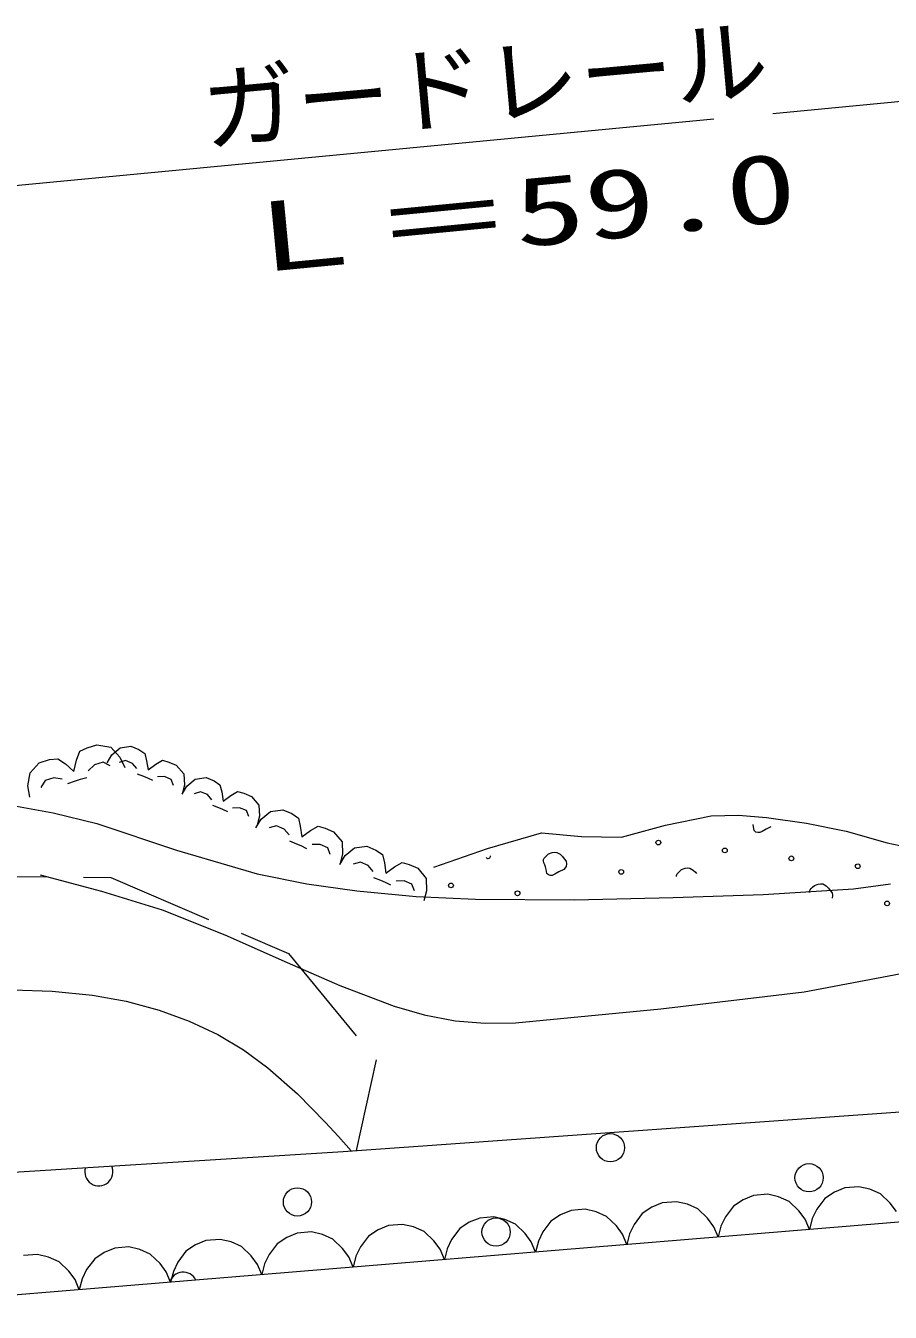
# Model space of a CAD drawing. Units: millimetres, scale not verified. Extents: x 66827 to 706827, y 1730 to 361730.
# Drawn here: x 505409 to 523670, y 276386 to 303545 of the extents above; entities that cross this region are included whole.
import ezdxf
from ezdxf.enums import TextEntityAlignment as Align

# ---------------------------------------------------------------- set-up
doc = ezdxf.new("R2010")
doc.units = ezdxf.units.MM
doc.header["$LTSCALE"] = 1000
doc.linetypes.add('USER2', pattern=[3, 2.25, -0.75])
doc.layers.add('S-BGD', color=1, linetype='Continuous', lineweight=13)
doc.layers.add('S-BGD-HTXT', color=6, linetype='Continuous', lineweight=13)
doc.styles.add('ＭＳ ゴシック', font='')
doc.styles.get('ＭＳ ゴシック').set_extended_font_data('MS Gothic')

msp = doc.modelspace()

# ---------------------------------------------------------------- linework, layer by layer
at = {"layer": 'S-BGD'}
for p, q in [((506485, 288040), (506552, 288232)), ((506552, 288232), (506707, 288303)), ((506707, 288303), (506908, 288365)), ((506908, 288365), (507205, 288315)), ((507127, 287986), (507229, 288153)), ((507205, 288315), (507398, 288105)), ((507229, 288153), (507401, 288300)), ((507401, 288300), (507630, 288335)), ((507630, 288335), (507801, 288264)), ((507801, 288264), (507924, 288180)), ((507924, 288180), (507963, 288029)), ((505504, 287772), (505692, 287985)), ((505692, 287985), (505908, 288053)), ((505908, 288053), (506090, 288071)), ((506090, 288071), (506246, 287960)), ((506246, 287960), (506428, 287802)), ((506428, 287802), (506485, 288040)), ((506863, 287943), (506726, 287818)), ((507044, 288000), (506863, 287943)), ((507191, 287919), (507044, 288000)), ((507514, 288034), (507380, 287992)), ((507398, 288105), (507504, 287889)), ((507661, 287973), (507514, 288034)), ((507755, 287864), (507661, 287973)), ((507963, 288029), (507994, 287835)), ((507994, 287835), (508155, 287954)), ((508155, 287954), (508298, 288039)), ((508298, 288039), (508431, 288002)), ((508431, 288002), (508590, 287936)), ((508590, 287936), (508749, 287749)), ((505457, 287498), (505504, 287772)), ((505819, 287611), (505727, 287467)), ((506005, 287670), (505819, 287611)), ((506180, 287641), (506005, 287670)), ((506558, 287632), (506452, 287599)), ((506697, 287665), (506558, 287632)), ((507904, 287696), (507771, 287746)), ((507987, 287661), (507904, 287696)), ((508091, 287609), (507987, 287661)), ((508341, 287695), (508189, 287689)), ((508484, 287636), (508341, 287695)), ((508533, 287508), (508484, 287636)), ((508749, 287749), (508760, 287516)), ((508815, 287493), (508988, 287640)), ((508988, 287640), (509217, 287675)), ((509217, 287675), (509387, 287604)), ((505493, 287261), (505457, 287498)), ((506452, 287599), (506288, 287543)), ((508760, 287516), (508713, 287326)), ((508713, 287326), (508815, 287493)), ((509101, 287375), (508967, 287333)), ((509248, 287314), (509101, 287375)), ((509387, 287604), (509510, 287521)), ((509510, 287521), (509550, 287369)), ((509550, 287369), (509581, 287175)), ((509742, 287294), (509884, 287379)), ((509884, 287379), (510018, 287342)), ((510018, 287342), (510176, 287276)), ((505062, 287095), (505987, 286929)), ((509342, 287205), (509248, 287314)), ((509490, 287036), (509358, 287086)), ((509581, 287175), (509742, 287294)), ((510176, 287276), (510336, 287089)), ((510336, 287089), (510346, 286857)), ((505987, 286929), (506908, 286703)), ((509574, 287001), (509490, 287036)), ((509677, 286949), (509574, 287001)), ((509927, 287036), (509776, 287029)), ((510070, 286976), (509927, 287036)), ((510120, 286849), (510070, 286976)), ((510267, 286610), (510384, 286796)), ((510346, 286857), (510300, 286667)), ((510384, 286796), (510581, 286959)), ((510581, 286959), (510839, 286995)), ((510839, 286995), (511030, 286912)), ((511030, 286912), (511168, 286815)), ((511168, 286815), (511209, 286644)), ((518925, 286667), (519886, 286867)), ((519886, 286867), (520467, 286878)), ((520467, 286878), (521058, 286828)), ((521058, 286828), (521903, 286713)), ((506908, 286703), (508592, 286144)), ((510704, 286658), (510553, 286613)), ((510868, 286587), (510704, 286658)), ((510972, 286462), (510868, 286587)), ((511209, 286644), (511241, 286425)), ((511241, 286425), (511424, 286556)), ((511424, 286556), (511586, 286650)), ((511586, 286650), (511736, 286606)), ((511736, 286606), (511913, 286529)), ((511913, 286529), (512090, 286315)), ((517990, 286412), (518925, 286667)), ((520782, 286635), (520770, 286682)), ((520796, 286554), (520782, 286635)), ((520832, 286523), (520796, 286554)), ((520872, 286514), (520832, 286523)), ((520962, 286538), (520911, 286513)), ((521049, 286587), (520962, 286538)), ((521144, 286633), (521049, 286587)), ((521903, 286713), (522740, 286539)), ((522740, 286539), (523602, 286297)), ((511137, 286270), (510988, 286329)), ((511230, 286229), (511137, 286270)), ((511629, 286262), (511458, 286257)), ((511789, 286193), (511629, 286262)), ((512090, 286315), (512097, 286054)), ((515160, 286177), (516306, 286509)), ((516306, 286509), (517151, 286429)), ((517151, 286429), (517990, 286412)), ((520911, 286513), (520872, 286514)), ((523602, 286297), (524462, 286117)), ((508592, 286144), (510296, 285644)), ((511346, 286169), (511230, 286229)), ((511842, 286048), (511789, 286193)), ((512097, 286054), (512042, 285840)), ((512042, 285840), (512159, 286027)), ((512159, 286027), (512356, 286189)), ((512356, 286189), (512614, 286225)), ((512614, 286225), (512805, 286142)), ((512805, 286142), (512943, 286046)), ((512943, 286046), (512984, 285875)), ((514032, 285785), (515160, 286177)), ((516359, 285974), (516384, 285998)), ((516384, 285998), (516409, 286024)), ((516409, 286024), (516453, 286063)), ((516453, 286063), (516526, 286092)), ((516526, 286092), (516582, 286099)), ((516582, 286099), (516629, 286094)), ((516629, 286094), (516699, 286055)), ((516699, 286055), (516749, 286008)), ((516749, 286008), (516784, 285958)), ((512479, 285888), (512328, 285843)), ((512643, 285817), (512479, 285888)), ((512747, 285693), (512643, 285817)), ((512984, 285875), (513016, 285655)), ((513016, 285655), (513199, 285787)), ((513199, 285787), (513361, 285880)), ((513361, 285880), (513511, 285836)), ((513511, 285836), (513688, 285759)), ((513688, 285759), (513865, 285546)), ((516343, 285943), (516359, 285974)), ((516344, 285915), (516343, 285943)), ((516350, 285870), (516344, 285915)), ((516371, 285831), (516350, 285870)), ((516388, 285788), (516371, 285831)), ((516402, 285731), (516388, 285788)), ((516417, 285650), (516402, 285731)), ((516777, 285734), (516670, 285682)), ((516825, 285796), (516777, 285734)), ((516784, 285958), (516822, 285906)), ((516822, 285906), (516832, 285853)), ((516832, 285853), (516825, 285796)), ((519218, 285691), (519262, 285730)), ((519262, 285730), (519334, 285759)), ((519334, 285759), (519391, 285766)), ((519391, 285766), (519438, 285761)), ((519438, 285761), (519508, 285722)), ((519508, 285722), (519557, 285675)), ((505713, 285618), (507009, 285278)), ((510296, 285644), (511344, 285432)), ((512912, 285500), (512763, 285559)), ((513005, 285460), (512912, 285500)), ((513121, 285399), (513005, 285460)), ((513404, 285492), (513233, 285487)), ((513564, 285423), (513404, 285492)), ((513865, 285546), (513872, 285284)), ((516452, 285619), (516417, 285650)), ((516492, 285609), (516452, 285619)), ((516531, 285608), (516492, 285609)), ((516582, 285634), (516531, 285608)), ((516670, 285682), (516582, 285634)), ((519152, 285609), (519168, 285640)), ((519152, 285585), (519152, 285609)), ((519168, 285640), (519192, 285665)), ((519192, 285665), (519218, 285691)), ((519557, 285675), (519576, 285648)), ((507009, 285278), (508294, 284880)), ((511344, 285432), (512403, 285280)), ((512403, 285280), (513655, 285165)), ((513617, 285279), (513564, 285423)), ((513655, 285165), (514912, 285110)), ((513872, 285284), (513817, 285071)), ((519082, 285140), (520985, 285202)), ((520985, 285202), (522891, 285325)), ((521961, 285276), (521977, 285307)), ((521961, 285249), (521961, 285276)), ((521977, 285307), (522001, 285332)), ((522001, 285332), (522027, 285358)), ((522027, 285358), (522070, 285397)), ((522070, 285397), (522143, 285426)), ((522143, 285426), (522199, 285433)), ((522199, 285433), (522247, 285427)), ((522247, 285427), (522316, 285389)), ((522316, 285389), (522366, 285341)), ((522366, 285341), (522402, 285292)), ((522402, 285292), (522440, 285240)), ((522440, 285240), (522450, 285187)), ((522450, 285187), (522443, 285131)), ((522891, 285325), (523672, 285433)), ((514912, 285110), (517000, 285095)), ((517000, 285095), (519082, 285140)), ((508294, 284880), (509616, 284356)), ((509616, 284356), (510929, 283770)), ((521848, 283150), (525489, 283838)), ((510929, 283770), (512041, 283286)), ((512041, 283286), (513190, 282851)), ((505130, 283190), (505971, 283164)), ((505971, 283164), (506819, 283078)), ((506819, 283078), (507530, 282950)), ((518820, 282794), (521848, 283150)), ((507530, 282950), (508228, 282763)), ((508228, 282763), (508859, 282532)), ((513190, 282851), (513825, 282666)), ((515757, 282494), (518820, 282794)), ((508859, 282532), (509466, 282247)), ((513825, 282666), (514479, 282539)), ((514479, 282539), (515110, 282487)), ((515110, 282487), (515757, 282494)), ((509466, 282247), (510007, 281926)), ((510007, 281926), (510523, 281549)), ((510523, 281549), (511146, 281000)), ((511146, 281000), (511735, 280401)), ((512111, 279778), (529469, 281021)), ((511735, 280401), (512012, 280098)), ((512012, 280098), (512282, 279791)), ((500332, 279040), (512111, 279778)), ((522488, 278921), (522285, 278788)), ((522708, 279012), (522488, 278921)), ((523007, 279037), (522708, 279012)), ((523240, 278983), (523007, 279037)), ((523461, 278885), (523240, 278983)), ((529671, 278771), (500759, 276386)), ((518853, 278694), (518633, 278603)), ((519152, 278719), (518853, 278694)), ((519385, 278665), (519152, 278719)), ((519606, 278567), (519385, 278665)), ((520560, 278762), (520358, 278629)), ((520781, 278853), (520560, 278762)), ((521080, 278878), (520781, 278853)), ((521312, 278824), (521080, 278878)), ((521534, 278726), (521312, 278824)), ((521739, 278529), (521534, 278726)), ((522285, 278788), (522115, 278560)), ((523667, 278688), (523461, 278885)), ((523798, 278510), (523667, 278688)), ((514999, 278376), (514778, 278285)), ((515297, 278401), (514999, 278376)), ((515530, 278347), (515297, 278401)), ((516706, 278444), (516503, 278311)), ((516926, 278535), (516706, 278444)), ((517225, 278560), (516926, 278535)), ((517457, 278506), (517225, 278560)), ((517679, 278408), (517457, 278506)), ((517884, 278211), (517679, 278408)), ((518430, 278470), (518260, 278242)), ((518633, 278603), (518430, 278470)), ((519812, 278370), (519606, 278567)), ((520188, 278401), (520092, 278204)), ((520358, 278629), (520188, 278401)), ((521870, 278351), (521739, 278529)), ((522115, 278560), (522020, 278363)), ((512851, 278126), (512648, 277993)), ((513071, 278217), (512851, 278126)), ((513370, 278242), (513071, 278217)), ((513602, 278188), (513370, 278242)), ((513824, 278090), (513602, 278188)), ((514576, 278152), (514405, 277924)), ((514778, 278285), (514576, 278152)), ((515751, 278249), (515530, 278347)), ((515957, 278052), (515751, 278249)), ((516503, 278311), (516333, 278083)), ((518015, 278033), (517884, 278211)), ((518260, 278242), (518165, 278045)), ((519943, 278192), (519812, 278370)), ((520033, 277976), (519943, 278192)), ((520092, 278204), (520033, 277976)), ((521961, 278135), (521870, 278351)), ((522020, 278363), (521961, 278135)), ((509216, 277899), (508996, 277808)), ((509515, 277924), (509216, 277899)), ((509747, 277870), (509515, 277924)), ((509969, 277772), (509747, 277870)), ((510721, 277834), (510550, 277606)), ((510923, 277967), (510721, 277834)), ((511144, 278058), (510923, 277967)), ((511442, 278083), (511144, 278058)), ((511675, 278029), (511442, 278083)), ((511896, 277931), (511675, 278029)), ((512102, 277734), (511896, 277931)), ((512648, 277993), (512478, 277765)), ((514029, 277893), (513824, 278090)), ((514160, 277715), (514029, 277893)), ((514405, 277924), (514310, 277727)), ((516088, 277874), (515957, 278052)), ((516178, 277658), (516088, 277874)), ((516237, 277886), (516178, 277658)), ((516333, 278083), (516237, 277886)), ((518106, 277817), (518015, 278033)), ((518165, 278045), (518106, 277817)), ((505660, 277606), (505361, 277581)), ((505892, 277552), (505660, 277606)), ((507068, 277649), (506866, 277516)), ((507289, 277740), (507068, 277649)), ((507587, 277765), (507289, 277740)), ((507820, 277711), (507587, 277765)), ((508041, 277613), (507820, 277711)), ((508247, 277416), (508041, 277613)), ((508793, 277675), (508623, 277447)), ((508996, 277808), (508793, 277675)), ((510174, 277575), (509969, 277772)), ((510305, 277397), (510174, 277575)), ((510550, 277606), (510455, 277409)), ((512233, 277556), (512102, 277734)), ((512382, 277568), (512324, 277340)), ((512478, 277765), (512382, 277568)), ((514251, 277499), (514160, 277715)), ((514310, 277727), (514251, 277499)), ((506114, 277454), (505892, 277552)), ((506319, 277257), (506114, 277454)), ((506866, 277516), (506695, 277288)), ((508378, 277238), (508247, 277416)), ((508623, 277447), (508527, 277250)), ((510396, 277181), (510305, 277397)), ((510455, 277409), (510396, 277181)), ((512324, 277340), (512233, 277556)), ((506451, 277079), (506319, 277257)), ((506541, 276863), (506451, 277079)), ((506600, 277091), (506541, 276863)), ((506695, 277288), (506600, 277091)), ((508469, 277022), (508378, 277238)), ((508527, 277250), (508469, 277022))]:
    msp.add_line(p, q, dxfattribs=at)
at = {"layer": 'S-BGD', "linetype": 'USER2'}
for p, q in [((500631, 285625), (507204, 285565)), ((507204, 285565), (510960, 283959)), ((510960, 283959), (512808, 281718)), ((512808, 281718), (512388, 279798))]:
    msp.add_line(p, q, dxfattribs=at)
at = {"layer": 'S-BGD'}
for centre, radius in [((518771, 286301), 49.8), ((520175, 286135), 49.8), ((521580, 285968), 49.8), ((517986, 285682), 49.8), ((522984, 285801), 49.8), ((514391, 285397), 49.8), ((515796, 285230), 49.8), ((523603, 285016), 49.8), ((517759, 279860), 298), ((521954, 279225), 298), ((511149, 278716), 298), ((515344, 278080), 298)]:
    msp.add_circle(centre, radius, dxfattribs=at)
for centre, radius, start, end in [((515177, 286016), 49.8, 216.2628, 8.8513), ((506954, 279351), 298, 163.1672, 24.0098), ((508734, 276936), 298, 25.9667, 163.4638)]:
    msp.add_arc(centre, radius, start, end, dxfattribs=at)
at = {"layer": 'S-BGD-HTXT'}
for p, q in [((537684, 303256), (521188, 301688)), ((519942, 301569), (486180, 298359))]:
    msp.add_line(p, q, dxfattribs=at)

# ---------------------------------------------------------------- texts
at = {"layer": 'S-BGD-HTXT', "style": 'ＭＳ ゴシック'}
msp.add_text('ガードレール', height=1466, rotation=5.2, dxfattribs=at).set_placement((509238, 300595), align=Align.BOTTOM_LEFT)
at = {"layer": 'S-BGD-HTXT', "style": 'ＭＳ ゴシック', "width": 1.5}
msp.add_text('Ｌ＝59.0', height=1466, rotation=5.5, dxfattribs=at).set_placement((509862, 297848), align=Align.BOTTOM_LEFT)

doc.saveas('drawing.dxf')
